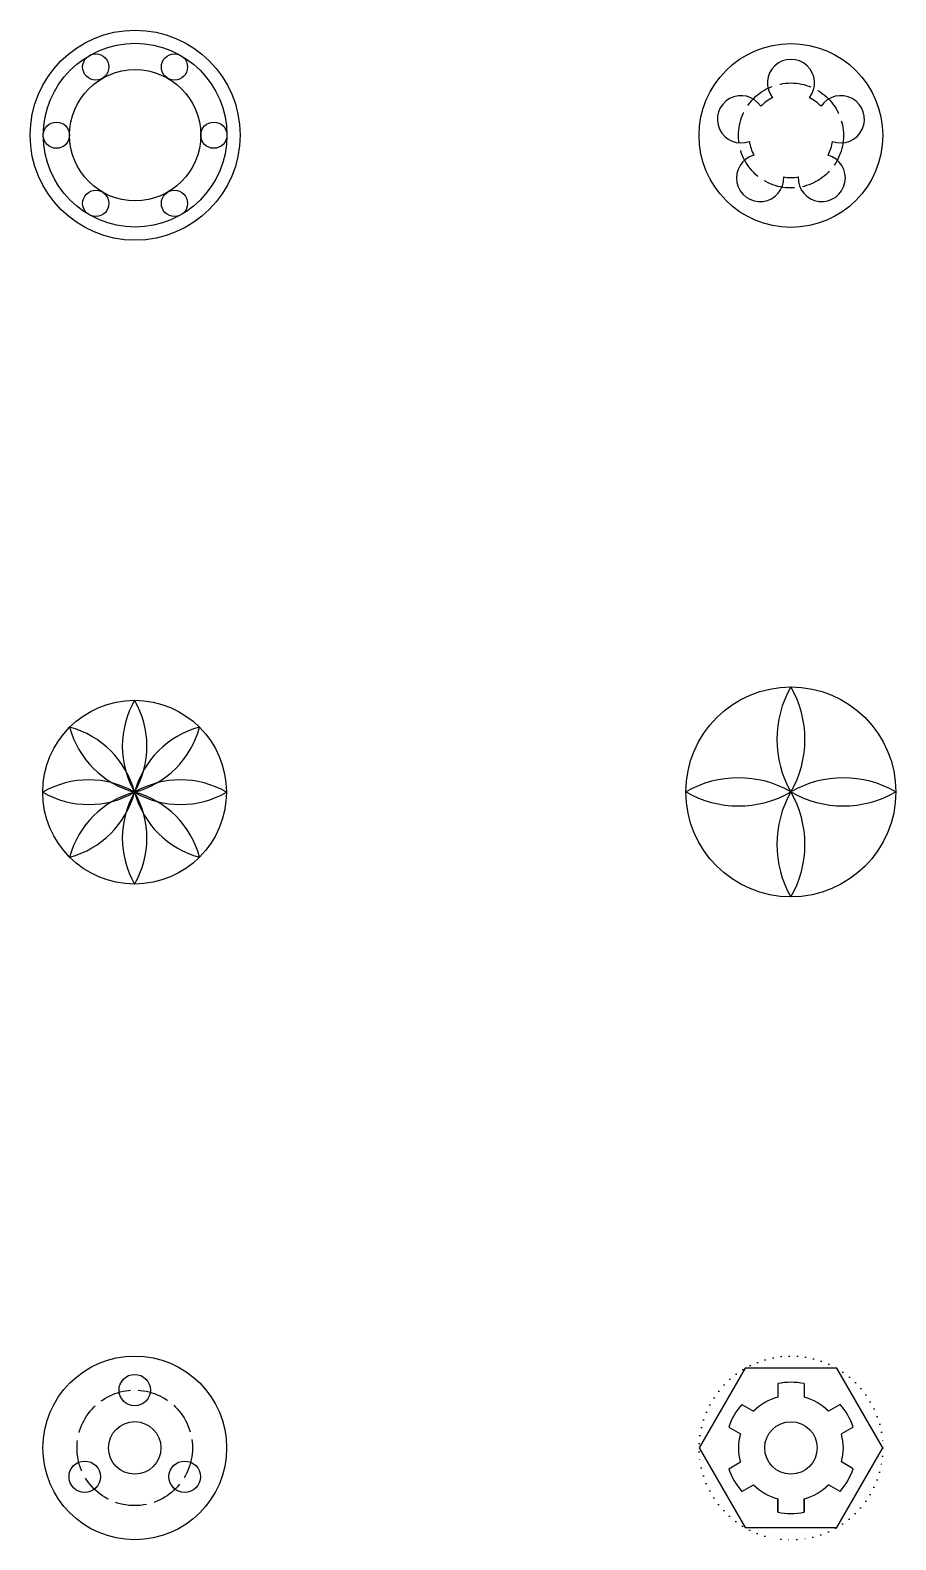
# Model space of a CAD drawing. Header units: millimetres. Extents: x 1960 to 2290, y 1215 to 1790.
import ezdxf

# ---------------------------------------------------------------- set-up
doc = ezdxf.new("R2010")
doc.units = ezdxf.units.MM
doc.linetypes.add('ACAD_ISO02W100', pattern=[15, 12, -3])
doc.linetypes.add('ACAD_ISO07W100', pattern=[3, 0, -3])

# ---------------------------------------------------------------- blocks, each defined once
blk = doc.blocks.new('*U2')
blk.add_circle((0, 0), 5)
blk = doc.blocks.new('*U3')
at = {"color": 0, "linetype": 'ByBlock', "lineweight": -2, "transparency": 16777216}
for p, rotation in [((1985.01, 1775.98), 299.9999999999999), ((2015.01, 1775.98), 240), ((2030.01, 1750), 180), ((1985.01, 1724.02), 59.99999999999999), ((2015.01, 1724.02), 120)]:
    blk.add_blockref('*U2', p, dxfattribs=dict(at, rotation=rotation))
blk.add_blockref('*U2', (1970.01, 1750), dxfattribs=at)
blk = doc.blocks.new('*U6')
for centre, start, end in [((30.31, 0), 150, 210), ((-30.31, 0), 330, 30)]:
    blk.add_arc(centre, 35, start, end)
blk = doc.blocks.new('*U7')
at = {"color": 0, "linetype": 'ByBlock', "lineweight": -2, "transparency": 16777216}
blk.add_blockref('*U6', (1999.81, 1517.25), dxfattribs=at)
for p, rotation in [((1987.43, 1512.13), 45.00000000000001), ((2012.18, 1512.13), 315.0000000000001), ((1982.31, 1499.75), 90), ((1987.43, 1487.38), 135), ((2012.18, 1487.38), 225.0000000000001), ((2017.31, 1499.75), 270), ((1999.81, 1482.25), 180)]:
    blk.add_blockref('*U6', p, dxfattribs=dict(at, rotation=rotation))
blk = doc.blocks.new('*U8')
for centre, start, end in [((34.64, 0), 150, 210), ((-34.64, 0), 330, 30)]:
    blk.add_arc(centre, 40, start, end)
blk = doc.blocks.new('*U9')
at = {"color": 0, "linetype": 'ByBlock', "lineweight": -2, "transparency": 16777216}
blk.add_blockref('*U8', (2249.95, 1519.87), dxfattribs=at)
for p, rotation in [((2229.95, 1499.87), 90.00000000000001), ((2269.95, 1499.87), 270), ((2249.95, 1479.87), 180)]:
    blk.add_blockref('*U8', p, dxfattribs=dict(at, rotation=rotation))
blk = doc.blocks.new('*U10')
blk.add_circle((0, 0), 6)
blk = doc.blocks.new('*U11')
at = {"color": 0, "linetype": 'ByBlock', "lineweight": -2, "transparency": 16777216}
blk.add_blockref('*U10', (1999.87, 1271.99), dxfattribs=at)
for p, rotation in [((1980.81, 1238.99), 120), ((2018.92, 1238.99), 240)]:
    blk.add_blockref('*U10', p, dxfattribs=dict(at, rotation=rotation))
blk = doc.blocks.new('*U12')
for p, q in [((-5, 2.31), (-5, -2.82)), ((5, 2.31), (5, -2.82))]:
    blk.add_line(p, q)
blk.add_arc((0, -22.18), 25, 78.46304, 101.53696)
blk = doc.blocks.new('*U13')
at = {"color": 0, "linetype": 'ByBlock', "lineweight": -2, "transparency": 16777216}
blk.add_blockref('*U12', (2249.97, 1272.17), dxfattribs=at)
for p, rotation in [((2230.76, 1261.08), 59.99999999999999), ((2269.18, 1261.08), 299.9999999999999), ((2230.76, 1238.89), 120), ((2269.18, 1238.89), 240), ((2249.97, 1227.8), 180)]:
    blk.add_blockref('*U12', p, dxfattribs=dict(at, rotation=rotation))

msp = doc.modelspace()

# ---------------------------------------------------------------- linework, layer by layer
for p, q in [((2244.97, 1230.62), (2244.97, 1225.49)), ((2254.97, 1230.62), (2254.97, 1225.49))]:
    msp.add_line(p, q)
msp.add_lwpolyline([(2284.97, 1249.98), (2267.47, 1280.3), (2232.47, 1280.3), (2214.97, 1249.98), (2232.47, 1219.67), (2267.47, 1219.67)], close=True)
for centre, radius in [((2000.01, 1750), 40), ((2000.01, 1750), 35), ((2249.97, 1749.89), 35), ((2000.01, 1750), 25), ((2249.95, 1499.87), 40), ((1999.81, 1499.75), 35), ((1999.87, 1249.99), 35), ((1999.87, 1249.99), 10), ((2249.97, 1249.98), 10)]:
    msp.add_circle(centre, radius)
at = {"linetype": 'ACAD_ISO02W100'}
for centre, radius in [((2249.97, 1749.89), 20), ((1999.87, 1249.99), 22)]:
    msp.add_circle(centre, radius, dxfattribs=at)
at = {"linetype": 'ACAD_ISO07W100'}
msp.add_circle((2249.97, 1249.98), 35, dxfattribs=at)
for centre, radius, start, end in [((2249.97, 1769.89), 9, 321.31781, 218.68219), ((2230.95, 1756.07), 9, 33.31781, 290.68219), ((2249.97, 1749.89), 16, 116.04656, 135.95344), ((2249.97, 1749.89), 16, 44.04656, 63.95344), ((2268.99, 1756.07), 9, 249.31781, 146.68219), ((2238.21, 1733.71), 9, 105.31781, 2.68219), ((2249.97, 1749.89), 16, 188.04656, 207.95344), ((2261.73, 1733.71), 9, 177.31781, 74.68219), ((2249.97, 1749.89), 16, 332.04656, 351.95344), ((2249.97, 1749.89), 16, 260.04656, 279.95344), ((2249.97, 1249.98), 20, 104.47751, 135.52249), ((2249.97, 1249.98), 20, 44.47751, 75.52249), ((2249.97, 1249.98), 20, 164.47751, 195.52249), ((2249.97, 1249.98), 20, 344.47751, 15.52249), ((2249.97, 1249.98), 20, 224.47751, 255.52249), ((2249.97, 1249.98), 20, 284.47751, 315.52249), ((2249.97, 1249.98), 25, 258.46304, 281.53696)]:
    msp.add_arc(centre, radius, start, end)

# ---------------------------------------------------------------- block references
for name in ['*U3', '*U9', '*U7', '*U11', '*U13']:
    msp.add_blockref(name, (0, 0))

doc.saveas('drawing.dxf')
